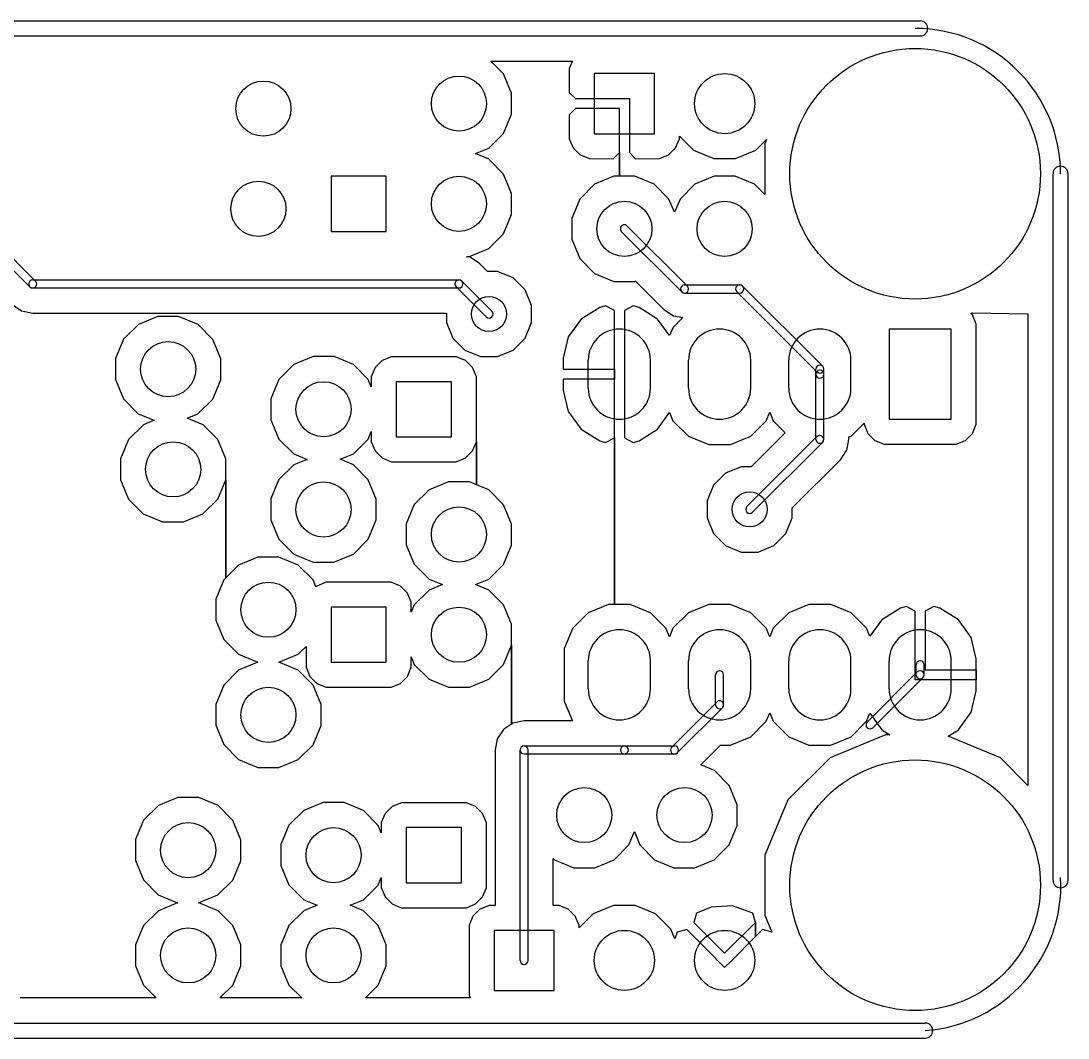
# Model space of a CAD drawing. Extents: x 62725 to 84225, y 46645 to 56795.
# Drawn here: x 73782 to 84225, y 46645 to 56795 of the extents above; entities that cross this region are included whole.
import ezdxf

# ---------------------------------------------------------------- set-up
doc = ezdxf.new("R2010")
doc.units = 0
doc.layers.add('BLACK', color=1, linetype='CONTINUOUS')

msp = doc.modelspace()

# ---------------------------------------------------------------- linework, layer by layer
at = {"layer": 'BLACK'}
for p, q in [((64350, 56795), (82750, 56795)), ((64350, 56645), (82750, 56645)), ((78595, 56267), (78467, 56395)), ((78467, 56395), (79282, 56395)), ((78595, 56267), (78467, 56395)), ((78467, 56395), (79282, 56395)), ((79282, 56395), (79251, 56320)), ((79282, 56395), (79251, 56320)), ((79251, 56320), (79251, 56221)), ((79251, 56320), (79251, 56221)), ((78675, 56074), (78595, 56267)), ((78675, 56074), (78595, 56267)), ((79251, 56221), (79250, 56082)), ((79251, 56221), (79250, 56082)), ((79500, 56270), (79500, 55670)), ((80100, 56270), (79500, 56270)), ((80100, 55670), (80100, 56270)), ((79250, 56082), (79312, 56020)), ((79250, 56082), (79312, 56020)), ((78675, 55865), (78675, 56074)), ((78675, 55865), (78675, 56074)), ((79312, 56020), (79700, 56020)), ((79312, 56020), (79700, 56020)), ((79700, 56020), (79750, 56020)), ((79700, 56020), (79750, 56020)), ((79750, 56020), (79850, 56020)), ((79750, 56020), (79850, 56020)), ((79850, 56020), (79850, 55920)), ((79850, 56020), (79850, 55920)), ((79312, 55920), (79250, 55858)), ((79312, 55920), (79250, 55858)), ((79750, 55920), (79312, 55920)), ((79750, 55920), (79312, 55920)), ((79750, 55482), (79750, 55920)), ((79750, 55482), (79750, 55920)), ((79850, 55920), (79850, 55870)), ((79850, 55920), (79850, 55870)), ((78595, 55672), (78675, 55865)), ((78595, 55672), (78675, 55865)), ((79250, 55858), (79251, 55719)), ((79250, 55858), (79251, 55719)), ((79850, 55870), (79850, 55482)), ((79850, 55870), (79850, 55482)), ((78447, 55525), (78595, 55672)), ((78447, 55525), (78595, 55672)), ((79251, 55719), (79251, 55620)), ((79251, 55719), (79251, 55620)), ((79500, 55670), (80100, 55670)), ((79251, 55620), (79289, 55529)), ((79251, 55620), (79289, 55529)), ((80311, 55529), (80349, 55620)), ((80311, 55529), (80349, 55620)), ((80349, 55620), (80349, 55645)), ((80349, 55645), (80489, 55505)), ((80349, 55620), (80349, 55645)), ((80349, 55645), (80489, 55505)), ((81111, 55505), (81218, 55613)), ((81111, 55505), (81218, 55613)), ((81201, 55570), (81200, 55063)), ((81201, 55570), (81200, 55063)), ((81218, 55613), (81201, 55570)), ((81218, 55613), (81201, 55570)), ((78314, 55471), (78447, 55525)), ((78314, 55471), (78447, 55525)), ((78448, 55415), (78314, 55471)), ((78448, 55415), (78314, 55471)), ((79289, 55529), (79359, 55459)), ((79289, 55529), (79359, 55459)), ((79359, 55459), (79451, 55421)), ((79359, 55459), (79451, 55421)), ((79688, 55420), (79750, 55482)), ((79688, 55420), (79750, 55482)), ((79750, 55245), (79750, 55482)), ((79750, 55482), (79750, 55245)), ((79750, 55245), (79750, 55482)), ((79750, 55482), (79750, 55245)), ((79850, 55482), (79912, 55420)), ((79850, 55482), (79912, 55420)), ((80149, 55421), (80241, 55459)), ((80149, 55421), (80241, 55459)), ((80241, 55459), (80311, 55529)), ((80241, 55459), (80311, 55529)), ((80489, 55505), (80691, 55421)), ((80489, 55505), (80691, 55421)), ((80909, 55421), (81111, 55505)), ((80909, 55421), (81111, 55505)), ((78595, 55267), (78448, 55415)), ((78595, 55267), (78448, 55415)), ((79451, 55421), (79688, 55420)), ((79451, 55421), (79688, 55420)), ((79912, 55420), (80149, 55421)), ((79912, 55420), (80149, 55421)), ((80691, 55421), (80909, 55421)), ((80691, 55421), (80909, 55421)), ((77425, 55245), (76875, 55245)), ((76875, 55245), (76875, 54695)), ((77425, 54695), (77425, 55245)), ((78675, 55074), (78595, 55267)), ((78675, 55074), (78595, 55267)), ((79696, 55245), (79503, 55165)), ((79696, 55245), (79503, 55165)), ((79750, 55245), (79696, 55245)), ((79750, 55245), (79696, 55245)), ((79905, 55245), (79750, 55245)), ((79905, 55245), (79750, 55245)), ((80098, 55165), (79905, 55245)), ((80098, 55165), (79905, 55245)), ((80696, 55245), (80503, 55165)), ((80696, 55245), (80503, 55165)), ((80905, 55245), (80696, 55245)), ((80905, 55245), (80696, 55245)), ((81098, 55165), (80905, 55245)), ((81098, 55165), (80905, 55245)), ((84075, 48220), (84075, 55270)), ((84225, 48220), (84225, 55270)), ((79503, 55165), (79355, 55018)), ((79503, 55165), (79355, 55018)), ((80245, 55017), (80098, 55165)), ((80245, 55017), (80098, 55165)), ((80503, 55165), (80355, 55018)), ((80503, 55165), (80355, 55018)), ((81200, 55063), (81098, 55165)), ((81200, 55063), (81098, 55165)), ((78675, 54865), (78675, 55074)), ((78675, 54865), (78675, 55074)), ((73928, 54199), (73179, 54948)), ((79355, 55018), (79275, 54825)), ((79355, 55018), (79275, 54825)), ((80299, 54885), (80245, 55017)), ((80299, 54885), (80245, 55017)), ((80355, 55018), (80299, 54885)), ((80355, 55018), (80299, 54885)), ((73871, 54142), (73122, 54891)), ((78595, 54672), (78675, 54865)), ((78595, 54672), (78675, 54865)), ((79275, 54825), (79275, 54616)), ((79275, 54825), (79275, 54616)), ((80428, 54148), (79828, 54748)), ((76875, 54695), (77425, 54695)), ((78447, 54525), (78595, 54672)), ((78447, 54525), (78595, 54672)), ((80372, 54092), (79772, 54692)), ((78254, 54445), (78447, 54525)), ((78254, 54445), (78447, 54525)), ((79275, 54616), (79355, 54423)), ((79275, 54616), (79355, 54423)), ((78261, 54438), (78225, 54445)), ((78225, 54445), (78254, 54445)), ((78261, 54438), (78225, 54445)), ((78225, 54445), (78254, 54445)), ((78355, 54375), (78261, 54438)), ((78355, 54375), (78261, 54438)), ((79355, 54423), (79502, 54275)), ((79355, 54423), (79502, 54275)), ((78435, 54295), (78355, 54375)), ((78435, 54295), (78355, 54375)), ((73900, 54210), (78150, 54210)), ((78535, 54295), (78435, 54295)), ((78535, 54295), (78435, 54295)), ((78691, 54230), (78535, 54295)), ((78691, 54230), (78535, 54295)), ((78811, 54110), (78691, 54230)), ((78811, 54110), (78691, 54230)), ((79502, 54275), (79695, 54195)), ((79502, 54275), (79695, 54195)), ((73900, 54130), (78150, 54130)), ((78422, 53842), (78122, 54142)), ((78478, 53898), (78178, 54198)), ((78875, 53954), (78811, 54110)), ((78875, 53954), (78811, 54110)), ((79695, 54195), (79904, 54195)), ((79695, 54195), (79904, 54195)), ((79904, 54195), (79911, 54199)), ((79904, 54195), (79911, 54199)), ((79911, 54199), (80195, 53915)), ((79911, 54199), (80195, 53915)), ((80400, 54160), (80950, 54160)), ((81778, 53349), (80979, 54148)), ((80400, 54080), (80950, 54080)), ((81721, 53292), (80922, 54091)), ((73695, 53965), (73789, 53902)), ((73695, 53965), (73789, 53902)), ((73789, 53902), (73900, 53880)), ((73789, 53902), (73900, 53880)), ((78875, 53785), (78875, 53954)), ((78875, 53785), (78875, 53954)), ((79554, 53935), (79368, 53820)), ((79554, 53935), (79368, 53820)), ((79613, 53952), (79554, 53935)), ((79613, 53952), (79554, 53935)), ((79700, 53905), (79613, 53952)), ((79700, 53905), (79613, 53952)), ((79700, 53320), (79700, 53905)), ((79700, 53320), (79700, 53905)), ((79887, 53952), (79800, 53905)), ((79887, 53952), (79800, 53905)), ((79800, 53905), (79800, 53370)), ((79800, 53905), (79800, 53370)), ((79946, 53935), (79887, 53952)), ((79946, 53935), (79887, 53952)), ((80132, 53820), (79946, 53935)), ((80132, 53820), (79946, 53935)), ((80195, 53915), (80289, 53852)), ((80195, 53915), (80289, 53852)), ((73900, 53880), (78025, 53880)), ((73900, 53880), (78025, 53880)), ((75146, 53845), (74953, 53765)), ((75146, 53845), (74953, 53765)), ((75355, 53845), (75146, 53845)), ((75355, 53845), (75146, 53845)), ((75548, 53765), (75355, 53845)), ((75548, 53765), (75355, 53845)), ((78025, 53880), (78025, 53786)), ((78025, 53880), (78025, 53786)), ((78025, 53786), (78089, 53630)), ((78025, 53786), (78089, 53630)), ((78810, 53629), (78875, 53785)), ((78810, 53629), (78875, 53785)), ((79368, 53820), (79240, 53643)), ((79368, 53820), (79240, 53643)), ((80251, 53655), (80132, 53820)), ((80251, 53655), (80132, 53820)), ((80384, 53834), (80285, 53734)), ((80384, 53834), (80285, 53734)), ((80289, 53852), (80384, 53834)), ((80289, 53852), (80384, 53834)), ((83255, 53877), (83269, 53883)), ((83255, 53877), (83269, 53883)), ((83271, 53861), (83255, 53877)), ((83271, 53861), (83255, 53877)), ((83269, 53883), (83825, 53872)), ((83269, 53883), (83825, 53872)), ((83309, 53769), (83271, 53861)), ((83309, 53769), (83271, 53861)), ((83825, 53872), (83825, 49166)), ((83825, 53872), (83825, 49166)), ((74953, 53765), (74805, 53618)), ((74953, 53765), (74805, 53618)), ((75695, 53617), (75548, 53765)), ((75695, 53617), (75548, 53765)), ((80285, 53734), (80251, 53655)), ((80285, 53734), (80251, 53655)), ((83060, 53720), (82440, 53720)), ((82440, 53720), (82440, 52820)), ((83060, 52820), (83060, 53720)), ((83309, 52869), (83309, 53769)), ((83309, 52869), (83309, 53769)), ((74805, 53618), (74725, 53425)), ((74805, 53618), (74725, 53425)), ((75775, 53424), (75695, 53617)), ((75775, 53424), (75695, 53617)), ((78089, 53630), (78209, 53510)), ((78089, 53630), (78209, 53510)), ((78690, 53509), (78810, 53629)), ((78690, 53509), (78810, 53629)), ((79240, 53643), (79190, 53430)), ((79240, 53643), (79190, 53430)), ((78209, 53510), (78365, 53445)), ((78209, 53510), (78365, 53445)), ((78534, 53445), (78690, 53509)), ((78534, 53445), (78690, 53509)), ((74725, 53425), (74725, 53216)), ((74725, 53425), (74725, 53216)), ((75775, 53215), (75775, 53424)), ((75775, 53215), (75775, 53424)), ((76503, 53365), (76355, 53218)), ((76503, 53365), (76355, 53218)), ((76696, 53445), (76503, 53365)), ((76696, 53445), (76503, 53365)), ((76905, 53445), (76696, 53445)), ((76905, 53445), (76696, 53445)), ((77098, 53365), (76905, 53445)), ((77098, 53365), (76905, 53445)), ((77245, 53217), (77098, 53365)), ((77245, 53217), (77098, 53365)), ((77384, 53406), (77314, 53336)), ((77384, 53406), (77314, 53336)), ((77476, 53444), (77384, 53406)), ((77476, 53444), (77384, 53406)), ((78026, 53444), (77476, 53444)), ((78026, 53444), (77476, 53444)), ((78125, 53444), (78026, 53444)), ((78125, 53444), (78026, 53444)), ((78216, 53406), (78125, 53444)), ((78216, 53406), (78125, 53444)), ((78286, 53336), (78216, 53406)), ((78286, 53336), (78216, 53406)), ((78365, 53445), (78534, 53445)), ((78365, 53445), (78534, 53445)), ((79190, 53430), (79190, 53320)), ((79190, 53430), (79190, 53320)), ((79440, 53130), (79440, 53410)), ((79800, 53370), (79800, 53320)), ((79800, 53370), (79800, 53320)), ((80060, 53130), (80060, 53410)), ((80440, 53130), (80440, 53410)), ((81060, 53130), (81060, 53410)), ((81440, 53130), (81440, 53410)), ((82060, 53130), (82060, 53410)), ((77314, 53336), (77276, 53245)), ((77314, 53336), (77276, 53245)), ((78324, 53244), (78286, 53336)), ((78324, 53244), (78286, 53336)), ((79190, 53320), (79700, 53320)), ((79190, 53320), (79700, 53320)), ((79700, 53220), (79700, 53320)), ((79700, 53320), (79700, 53220)), ((79700, 53220), (79700, 53320)), ((79700, 53320), (79700, 53220)), ((79800, 53320), (79800, 53220)), ((79800, 53320), (79800, 53220)), ((81710, 53270), (81710, 53320)), ((81710, 52620), (81710, 53270)), ((81790, 53270), (81790, 53320)), ((81790, 52620), (81790, 53270)), ((74725, 53216), (74805, 53023)), ((74725, 53216), (74805, 53023)), ((75695, 53022), (75775, 53215)), ((75695, 53022), (75775, 53215)), ((76355, 53218), (76275, 53025)), ((76355, 53218), (76275, 53025)), ((77276, 53143), (77245, 53217)), ((77276, 53143), (77245, 53217)), ((77276, 53245), (77276, 53146)), ((77276, 53245), (77276, 53146)), ((77525, 53195), (77525, 52645)), ((78075, 53195), (77525, 53195)), ((78075, 52645), (78075, 53195)), ((78324, 52694), (78324, 53244)), ((78324, 52694), (78324, 53244)), ((79700, 53220), (79190, 53220)), ((79190, 53220), (79190, 53110)), ((79700, 53220), (79190, 53220)), ((79190, 53220), (79190, 53110)), ((79700, 52635), (79700, 53220)), ((79700, 52635), (79700, 53220)), ((79800, 53220), (79800, 53170)), ((79800, 53220), (79800, 53170)), ((79800, 53170), (79800, 52635)), ((79800, 53170), (79800, 52635)), ((77276, 53146), (77276, 53143)), ((77276, 53146), (77276, 53143)), ((79190, 53110), (79240, 52897)), ((79190, 53110), (79240, 52897)), ((74805, 53023), (74952, 52875)), ((74805, 53023), (74952, 52875)), ((75547, 52875), (75695, 53022)), ((75547, 52875), (75695, 53022)), ((76275, 53025), (76275, 52816)), ((76275, 53025), (76275, 52816)), ((74952, 52875), (75110, 52810)), ((74952, 52875), (75110, 52810)), ((75439, 52831), (75547, 52875)), ((75439, 52831), (75547, 52875)), ((79240, 52897), (79368, 52720)), ((79240, 52897), (79368, 52720)), ((80132, 52720), (80251, 52886)), ((80132, 52720), (80251, 52886)), ((80251, 52886), (80285, 52806)), ((80251, 52886), (80285, 52806)), ((81215, 52806), (81250, 52891)), ((81215, 52806), (81250, 52891)), ((81250, 52891), (81285, 52806)), ((81250, 52891), (81285, 52806)), ((83309, 52770), (83309, 52869)), ((83309, 52770), (83309, 52869)), ((75003, 52765), (74855, 52618)), ((75003, 52765), (74855, 52618)), ((75110, 52810), (75003, 52765)), ((75110, 52810), (75003, 52765)), ((75598, 52765), (75439, 52831)), ((75598, 52765), (75439, 52831)), ((75745, 52617), (75598, 52765)), ((75745, 52617), (75598, 52765)), ((76275, 52816), (76355, 52623)), ((76275, 52816), (76355, 52623)), ((80285, 52806), (80439, 52652)), ((80285, 52806), (80439, 52652)), ((81061, 52652), (81215, 52806)), ((81061, 52652), (81215, 52806)), ((81285, 52806), (81405, 52686)), ((81285, 52806), (81405, 52686)), ((82061, 52652), (82191, 52782)), ((82061, 52652), (82191, 52782)), ((82191, 52782), (82191, 52771)), ((82191, 52782), (82191, 52771)), ((82191, 52771), (82229, 52679)), ((82191, 52771), (82229, 52679)), ((82440, 52820), (83060, 52820)), ((83271, 52679), (83309, 52770)), ((83271, 52679), (83309, 52770)), ((77245, 52622), (77276, 52697)), ((77245, 52622), (77276, 52697)), ((77276, 52697), (77276, 52596)), ((77276, 52697), (77276, 52596)), ((77525, 52645), (78075, 52645)), ((78324, 52595), (78324, 52694)), ((78324, 52595), (78324, 52694)), ((79368, 52720), (79554, 52605)), ((79368, 52720), (79554, 52605)), ((79613, 52588), (79700, 52635)), ((79613, 52588), (79700, 52635)), ((79700, 50972), (79700, 52635)), ((79700, 52635), (79700, 50972)), ((79700, 50972), (79700, 52635)), ((79700, 52635), (79700, 50972)), ((79800, 52635), (79887, 52588)), ((79800, 52635), (79887, 52588)), ((79946, 52605), (80132, 52720)), ((79946, 52605), (80132, 52720)), ((80439, 52652), (80641, 52568)), ((80439, 52652), (80641, 52568)), ((80859, 52568), (81061, 52652)), ((80859, 52568), (81061, 52652)), ((81721, 52648), (81022, 51949)), ((81405, 52686), (81065, 52345)), ((81405, 52686), (81065, 52345)), ((82040, 52644), (82061, 52652)), ((82040, 52644), (82061, 52652)), ((82040, 52620), (82040, 52644)), ((82040, 52620), (82040, 52644)), ((82229, 52679), (82299, 52609)), ((82229, 52679), (82299, 52609)), ((83201, 52609), (83271, 52679)), ((83201, 52609), (83271, 52679)), ((74855, 52618), (74775, 52425)), ((74855, 52618), (74775, 52425)), ((75825, 52424), (75745, 52617)), ((75825, 52424), (75745, 52617)), ((76355, 52623), (76502, 52475)), ((76355, 52623), (76502, 52475)), ((77097, 52475), (77245, 52622)), ((77097, 52475), (77245, 52622)), ((77276, 52596), (77314, 52504)), ((77276, 52596), (77314, 52504)), ((78286, 52504), (78324, 52595)), ((78286, 52504), (78324, 52595)), ((78324, 52167), (78324, 52595)), ((78324, 52595), (78324, 52167)), ((78324, 52167), (78324, 52595)), ((78324, 52595), (78324, 52167)), ((79554, 52605), (79613, 52588)), ((79554, 52605), (79613, 52588)), ((79887, 52588), (79946, 52605)), ((79887, 52588), (79946, 52605)), ((80641, 52568), (80859, 52568)), ((80641, 52568), (80859, 52568)), ((81778, 52591), (81079, 51892)), ((82018, 52509), (82039, 52619)), ((82018, 52509), (82039, 52619)), ((82039, 52619), (82040, 52620)), ((82039, 52619), (82040, 52620)), ((82299, 52609), (82390, 52571)), ((82299, 52609), (82390, 52571)), ((82390, 52571), (82489, 52571)), ((82390, 52571), (82489, 52571)), ((82489, 52571), (83109, 52571)), ((82489, 52571), (83109, 52571)), ((83109, 52571), (83201, 52609)), ((83109, 52571), (83201, 52609)), ((74775, 52425), (74775, 52216)), ((74775, 52425), (74775, 52216)), ((75825, 52215), (75825, 52424)), ((75825, 52215), (75825, 52424)), ((76502, 52475), (76635, 52420)), ((76502, 52475), (76635, 52420)), ((76964, 52421), (77097, 52475)), ((76964, 52421), (77097, 52475)), ((77314, 52504), (77384, 52434)), ((77314, 52504), (77384, 52434)), ((77384, 52434), (77475, 52396)), ((77384, 52434), (77475, 52396)), ((78124, 52396), (78216, 52434)), ((78124, 52396), (78216, 52434)), ((78216, 52434), (78286, 52504)), ((78216, 52434), (78286, 52504)), ((81955, 52415), (82017, 52508)), ((81955, 52415), (82017, 52508)), ((82017, 52508), (82018, 52509)), ((82017, 52508), (82018, 52509)), ((76503, 52365), (76355, 52218)), ((76503, 52365), (76355, 52218)), ((76635, 52420), (76503, 52365)), ((76635, 52420), (76503, 52365)), ((77098, 52365), (76964, 52421)), ((77098, 52365), (76964, 52421)), ((77245, 52217), (77098, 52365)), ((77245, 52217), (77098, 52365)), ((77475, 52396), (77574, 52396)), ((77475, 52396), (77574, 52396)), ((77574, 52396), (78124, 52396)), ((77574, 52396), (78124, 52396)), ((80966, 52345), (80810, 52281)), ((80966, 52345), (80810, 52281)), ((81065, 52345), (80966, 52345)), ((81065, 52345), (80966, 52345)), ((81475, 51935), (81954, 52414)), ((81475, 51935), (81954, 52414)), ((81954, 52414), (81954, 52415)), ((81954, 52415), (81955, 52415)), ((81954, 52414), (81954, 52415)), ((81954, 52415), (81955, 52415)), ((74775, 52216), (74855, 52023)), ((74775, 52216), (74855, 52023)), ((76355, 52218), (76275, 52025)), ((76355, 52218), (76275, 52025)), ((77325, 52024), (77245, 52217)), ((77325, 52024), (77245, 52217)), ((80810, 52281), (80690, 52161)), ((80810, 52281), (80690, 52161)), ((75745, 52022), (75825, 52215)), ((75745, 52022), (75825, 52215)), ((75825, 51238), (75825, 52215)), ((75825, 52215), (75825, 51238)), ((75825, 51238), (75825, 52215)), ((75825, 52215), (75825, 51238)), ((77853, 52115), (77705, 51968)), ((77853, 52115), (77705, 51968)), ((78046, 52195), (77853, 52115)), ((78046, 52195), (77853, 52115)), ((78255, 52195), (78046, 52195)), ((78255, 52195), (78046, 52195)), ((78324, 52167), (78255, 52195)), ((78324, 52167), (78255, 52195)), ((78448, 52115), (78324, 52167)), ((78448, 52115), (78324, 52167)), ((78595, 51967), (78448, 52115)), ((78595, 51967), (78448, 52115)), ((80690, 52161), (80625, 52005)), ((80690, 52161), (80625, 52005)), ((74855, 52023), (75002, 51875)), ((74855, 52023), (75002, 51875)), ((75597, 51875), (75745, 52022)), ((75597, 51875), (75745, 52022)), ((76275, 52025), (76275, 51816)), ((76275, 52025), (76275, 51816)), ((77325, 51815), (77325, 52024)), ((77325, 51815), (77325, 52024)), ((77705, 51968), (77625, 51775)), ((77705, 51968), (77625, 51775)), ((78675, 51774), (78595, 51967)), ((78675, 51774), (78595, 51967)), ((80625, 52005), (80625, 51836)), ((80625, 52005), (80625, 51836)), ((81475, 51835), (81475, 51935)), ((81475, 51835), (81475, 51935)), ((75002, 51875), (75195, 51795)), ((75002, 51875), (75195, 51795)), ((75404, 51795), (75597, 51875)), ((75404, 51795), (75597, 51875)), ((76275, 51816), (76355, 51623)), ((76275, 51816), (76355, 51623)), ((77245, 51622), (77325, 51815)), ((77245, 51622), (77325, 51815)), ((80625, 51836), (80689, 51680)), ((80625, 51836), (80689, 51680)), ((81410, 51679), (81475, 51835)), ((81410, 51679), (81475, 51835)), ((75195, 51795), (75404, 51795)), ((75195, 51795), (75404, 51795)), ((77625, 51775), (77625, 51566)), ((77625, 51775), (77625, 51566)), ((78675, 51565), (78675, 51774)), ((78675, 51565), (78675, 51774)), ((76355, 51623), (76502, 51475)), ((76355, 51623), (76502, 51475)), ((77097, 51475), (77245, 51622)), ((77097, 51475), (77245, 51622)), ((80689, 51680), (80809, 51560)), ((80689, 51680), (80809, 51560)), ((81290, 51559), (81410, 51679)), ((81290, 51559), (81410, 51679)), ((77625, 51566), (77705, 51373)), ((77625, 51566), (77705, 51373)), ((78595, 51372), (78675, 51565)), ((78595, 51372), (78675, 51565)), ((80809, 51560), (80965, 51495)), ((80809, 51560), (80965, 51495)), ((80965, 51495), (81134, 51495)), ((80965, 51495), (81134, 51495)), ((81134, 51495), (81290, 51559)), ((81134, 51495), (81290, 51559)), ((76146, 51445), (75953, 51365)), ((76146, 51445), (75953, 51365)), ((76355, 51445), (76146, 51445)), ((76355, 51445), (76146, 51445)), ((76548, 51365), (76355, 51445)), ((76548, 51365), (76355, 51445)), ((76502, 51475), (76695, 51395)), ((76502, 51475), (76695, 51395)), ((76695, 51395), (76904, 51395)), ((76695, 51395), (76904, 51395)), ((76904, 51395), (77097, 51475)), ((76904, 51395), (77097, 51475)), ((75953, 51365), (75825, 51238)), ((75953, 51365), (75825, 51238)), ((76695, 51217), (76548, 51365)), ((76695, 51217), (76548, 51365)), ((77705, 51373), (77852, 51225)), ((77705, 51373), (77852, 51225)), ((78447, 51225), (78595, 51372)), ((78447, 51225), (78595, 51372)), ((75805, 51218), (75725, 51025)), ((75805, 51218), (75725, 51025)), ((75825, 51238), (75805, 51218)), ((75825, 51238), (75805, 51218)), ((76724, 51147), (76695, 51217)), ((76724, 51147), (76695, 51217)), ((76826, 51194), (76734, 51156)), ((76826, 51194), (76734, 51156)), ((77376, 51194), (76826, 51194)), ((77376, 51194), (76826, 51194)), ((77475, 51194), (77376, 51194)), ((77475, 51194), (77376, 51194)), ((77566, 51156), (77475, 51194)), ((77566, 51156), (77475, 51194)), ((77852, 51225), (77985, 51170)), ((77852, 51225), (77985, 51170)), ((78314, 51171), (78447, 51225)), ((78314, 51171), (78447, 51225)), ((78448, 51115), (78314, 51171)), ((78448, 51115), (78314, 51171)), ((76734, 51156), (76724, 51147)), ((76734, 51156), (76724, 51147)), ((77636, 51086), (77566, 51156)), ((77636, 51086), (77566, 51156)), ((77674, 50994), (77636, 51086)), ((77674, 50994), (77636, 51086)), ((77853, 51115), (77705, 50968)), ((77853, 51115), (77705, 50968)), ((77985, 51170), (77853, 51115)), ((77985, 51170), (77853, 51115)), ((78595, 50967), (78448, 51115)), ((78595, 50967), (78448, 51115)), ((75725, 51025), (75725, 50816)), ((75725, 51025), (75725, 50816)), ((77674, 50894), (77674, 50994)), ((77674, 50894), (77674, 50994)), ((77705, 50968), (77674, 50894)), ((77705, 50968), (77674, 50894)), ((78675, 50774), (78595, 50967)), ((78675, 50774), (78595, 50967)), ((79641, 50972), (79439, 50888)), ((79641, 50972), (79439, 50888)), ((79700, 50972), (79641, 50972)), ((79700, 50972), (79641, 50972)), ((79859, 50972), (79700, 50972)), ((79859, 50972), (79700, 50972)), ((80061, 50888), (79859, 50972)), ((80061, 50888), (79859, 50972)), ((80641, 50972), (80439, 50888)), ((80641, 50972), (80439, 50888)), ((80859, 50972), (80641, 50972)), ((80859, 50972), (80641, 50972)), ((81061, 50888), (80859, 50972)), ((81061, 50888), (80859, 50972)), ((81641, 50972), (81439, 50888)), ((81641, 50972), (81439, 50888)), ((81859, 50972), (81641, 50972)), ((81859, 50972), (81641, 50972)), ((82061, 50888), (81859, 50972)), ((82061, 50888), (81859, 50972)), ((77425, 50945), (76875, 50945)), ((76875, 50945), (76875, 50395)), ((77425, 50395), (77425, 50945)), ((79439, 50888), (79285, 50734)), ((79439, 50888), (79285, 50734)), ((80215, 50734), (80061, 50888)), ((80215, 50734), (80061, 50888)), ((80439, 50888), (80285, 50734)), ((80439, 50888), (80285, 50734)), ((81215, 50734), (81061, 50888)), ((81215, 50734), (81061, 50888)), ((81439, 50888), (81285, 50734)), ((81439, 50888), (81285, 50734)), ((82215, 50734), (82061, 50888)), ((82215, 50734), (82061, 50888)), ((82554, 50935), (82368, 50820)), ((82554, 50935), (82368, 50820)), ((82613, 50952), (82554, 50935)), ((82613, 50952), (82554, 50935)), ((82700, 50905), (82613, 50952)), ((82700, 50905), (82613, 50952)), ((82700, 50370), (82700, 50905)), ((82700, 50370), (82700, 50905)), ((82887, 50952), (82800, 50905)), ((82887, 50952), (82800, 50905)), ((82800, 50905), (82800, 50320)), ((82800, 50905), (82800, 50320)), ((82946, 50935), (82887, 50952)), ((82946, 50935), (82887, 50952)), ((83132, 50820), (82946, 50935)), ((83132, 50820), (82946, 50935)), ((75725, 50816), (75805, 50623)), ((75725, 50816), (75805, 50623)), ((78675, 50565), (78675, 50774)), ((78675, 50565), (78675, 50774)), ((82368, 50820), (82248, 50655)), ((82368, 50820), (82248, 50655)), ((83260, 50643), (83132, 50820)), ((83260, 50643), (83132, 50820)), ((79285, 50734), (79201, 50532)), ((79285, 50734), (79201, 50532)), ((80250, 50650), (80215, 50734)), ((80250, 50650), (80215, 50734)), ((80285, 50734), (80250, 50650)), ((80285, 50734), (80250, 50650)), ((81250, 50650), (81215, 50734)), ((81250, 50650), (81215, 50734)), ((81285, 50734), (81250, 50650)), ((81285, 50734), (81250, 50650)), ((82248, 50655), (82215, 50734)), ((82248, 50655), (82215, 50734)), ((75805, 50623), (75952, 50475)), ((75805, 50623), (75952, 50475)), ((76547, 50475), (76626, 50554)), ((76547, 50475), (76626, 50554)), ((76626, 50554), (76626, 50346)), ((76626, 50554), (76626, 50346)), ((78595, 50372), (78675, 50565)), ((78595, 50372), (78675, 50565)), ((78675, 49779), (78675, 50565)), ((78675, 50565), (78675, 49779)), ((78675, 49779), (78675, 50565)), ((78675, 50565), (78675, 49779)), ((83310, 50430), (83260, 50643)), ((83310, 50430), (83260, 50643)), ((75952, 50475), (76145, 50395)), ((75952, 50475), (76145, 50395)), ((76354, 50395), (76547, 50475)), ((76354, 50395), (76547, 50475)), ((77674, 50444), (77674, 50448)), ((77674, 50448), (77705, 50373)), ((77674, 50444), (77674, 50448)), ((77674, 50448), (77705, 50373)), ((77674, 50345), (77674, 50444)), ((77674, 50345), (77674, 50444)), ((79201, 50532), (79201, 50314)), ((79201, 50532), (79201, 50314)), ((76145, 50395), (75953, 50315)), ((76145, 50395), (75953, 50315)), ((76355, 50395), (76354, 50395)), ((76355, 50395), (76354, 50395)), ((76548, 50315), (76355, 50395)), ((76548, 50315), (76355, 50395)), ((76626, 50346), (76664, 50254)), ((76626, 50346), (76664, 50254)), ((76875, 50395), (77425, 50395)), ((77636, 50254), (77674, 50345)), ((77636, 50254), (77674, 50345)), ((77705, 50373), (77852, 50225)), ((77705, 50373), (77852, 50225)), ((78447, 50225), (78595, 50372)), ((78447, 50225), (78595, 50372)), ((79440, 50130), (79440, 50410)), ((80060, 50130), (80060, 50410)), ((80440, 50130), (80440, 50410)), ((81060, 50130), (81060, 50410)), ((81440, 50130), (81440, 50410)), ((82060, 50130), (82060, 50410)), ((82440, 50130), (82440, 50410)), ((82700, 50320), (82700, 50370)), ((82700, 50320), (82700, 50370)), ((82710, 50270), (82710, 50370)), ((82790, 50270), (82790, 50370)), ((83060, 50130), (83060, 50410)), ((83310, 50320), (83310, 50430)), ((83310, 50320), (83310, 50430)), ((75953, 50315), (75805, 50168)), ((75953, 50315), (75805, 50168)), ((76695, 50167), (76548, 50315)), ((76695, 50167), (76548, 50315)), ((76664, 50254), (76734, 50184)), ((76664, 50254), (76734, 50184)), ((77566, 50184), (77636, 50254)), ((77566, 50184), (77636, 50254)), ((79201, 50314), (79201, 50008)), ((79201, 50314), (79201, 50008)), ((80710, 49970), (80710, 50270)), ((80790, 49970), (80790, 50270)), ((82721, 50298), (82222, 49799)), ((82778, 50241), (82279, 49742)), ((82700, 50220), (82700, 50320)), ((82700, 50220), (82700, 50320)), ((82800, 50320), (83310, 50320)), ((82800, 50320), (83310, 50320)), ((83310, 50220), (83310, 50320)), ((83310, 50320), (83310, 50220)), ((83310, 50220), (83310, 50320)), ((83310, 50320), (83310, 50220)), ((75805, 50168), (75725, 49975)), ((75805, 50168), (75725, 49975)), ((76775, 49974), (76695, 50167)), ((76775, 49974), (76695, 50167)), ((76734, 50184), (76825, 50146)), ((76734, 50184), (76825, 50146)), ((76825, 50146), (76924, 50146)), ((76825, 50146), (76924, 50146)), ((76924, 50146), (77474, 50146)), ((76924, 50146), (77474, 50146)), ((77474, 50146), (77566, 50184)), ((77474, 50146), (77566, 50184)), ((77852, 50225), (78045, 50145)), ((77852, 50225), (78045, 50145)), ((78045, 50145), (78254, 50145)), ((78045, 50145), (78254, 50145)), ((78254, 50145), (78447, 50225)), ((78254, 50145), (78447, 50225)), ((82800, 50220), (82700, 50220)), ((82800, 50220), (82700, 50220)), ((82850, 50220), (82800, 50220)), ((82850, 50220), (82800, 50220)), ((83310, 50220), (82850, 50220)), ((83310, 50220), (82850, 50220)), ((83310, 50110), (83310, 50220)), ((83310, 50110), (83310, 50220)), ((83260, 49897), (83310, 50110)), ((83260, 49897), (83310, 50110)), ((75725, 49975), (75725, 49766)), ((75725, 49975), (75725, 49766)), ((76775, 49765), (76775, 49974)), ((76775, 49765), (76775, 49974)), ((79201, 50008), (79283, 49810)), ((79201, 50008), (79283, 49810)), ((80272, 49548), (80722, 49998)), ((80328, 49492), (80778, 49942)), ((81215, 49806), (81250, 49891)), ((81215, 49806), (81250, 49891)), ((81250, 49891), (81285, 49806)), ((81250, 49891), (81285, 49806)), ((82215, 49806), (82248, 49886)), ((82215, 49806), (82248, 49886)), ((82248, 49886), (82368, 49720)), ((82248, 49886), (82368, 49720)), ((83132, 49720), (83260, 49897)), ((83132, 49720), (83260, 49897)), ((75725, 49766), (75805, 49573)), ((75725, 49766), (75805, 49573)), ((76695, 49572), (76775, 49765)), ((76695, 49572), (76775, 49765)), ((78595, 49725), (78532, 49631)), ((78595, 49725), (78532, 49631)), ((78675, 49779), (78595, 49725)), ((78675, 49779), (78595, 49725)), ((78689, 49788), (78675, 49779)), ((78689, 49788), (78675, 49779)), ((78800, 49810), (78689, 49788)), ((78800, 49810), (78689, 49788)), ((79283, 49810), (78800, 49810)), ((79283, 49810), (78800, 49810)), ((81061, 49652), (81215, 49806)), ((81061, 49652), (81215, 49806)), ((81285, 49806), (81439, 49652)), ((81285, 49806), (81439, 49652)), ((82061, 49652), (82215, 49806)), ((82061, 49652), (82215, 49806)), ((82368, 49720), (82448, 49670)), ((82368, 49720), (82448, 49670)), ((83029, 49657), (83132, 49720)), ((83029, 49657), (83132, 49720)), ((78532, 49631), (78510, 49520)), ((78532, 49631), (78510, 49520)), ((80859, 49568), (81061, 49652)), ((80859, 49568), (81061, 49652)), ((81439, 49652), (81641, 49568)), ((81439, 49652), (81641, 49568)), ((82403, 49670), (81852, 49442)), ((82403, 49670), (81852, 49442)), ((81859, 49568), (82061, 49652)), ((81859, 49568), (82061, 49652)), ((82448, 49670), (82403, 49670)), ((82448, 49670), (82403, 49670)), ((83551, 49441), (83029, 49657)), ((83551, 49441), (83029, 49657)), ((75805, 49573), (75952, 49425)), ((75805, 49573), (75952, 49425)), ((76547, 49425), (76695, 49572)), ((76547, 49425), (76695, 49572)), ((78510, 49520), (78510, 47969)), ((78510, 49520), (78510, 47969)), ((78760, 47420), (78760, 49520)), ((78800, 49560), (79800, 49560)), ((78840, 47420), (78840, 49520)), ((79800, 49560), (80300, 49560)), ((80561, 49372), (80758, 49568)), ((80561, 49372), (80758, 49568)), ((80758, 49568), (80859, 49568)), ((80758, 49568), (80859, 49568)), ((81641, 49568), (81859, 49568)), ((81641, 49568), (81859, 49568)), ((75952, 49425), (76145, 49345)), ((75952, 49425), (76145, 49345)), ((76354, 49345), (76547, 49425)), ((76354, 49345), (76547, 49425)), ((78800, 49480), (79800, 49480)), ((79800, 49480), (80300, 49480)), ((81852, 49442), (81429, 49021)), ((81852, 49442), (81429, 49021)), ((83825, 49166), (83551, 49441)), ((83825, 49166), (83551, 49441)), ((76145, 49345), (76354, 49345)), ((76145, 49345), (76354, 49345)), ((80698, 49315), (80561, 49372)), ((80698, 49315), (80561, 49372)), ((80845, 49167), (80698, 49315)), ((80845, 49167), (80698, 49315)), ((80925, 48974), (80845, 49167)), ((80925, 48974), (80845, 49167)), ((75346, 49045), (75153, 48965)), ((75346, 49045), (75153, 48965)), ((75555, 49045), (75346, 49045)), ((75555, 49045), (75346, 49045)), ((75748, 48965), (75555, 49045)), ((75748, 48965), (75555, 49045)), ((76796, 48995), (76603, 48915)), ((76796, 48995), (76603, 48915)), ((77005, 48995), (76796, 48995)), ((77005, 48995), (76796, 48995)), ((77198, 48915), (77005, 48995)), ((77198, 48915), (77005, 48995)), ((77576, 48994), (77484, 48956)), ((77576, 48994), (77484, 48956)), ((78126, 48994), (77576, 48994)), ((78126, 48994), (77576, 48994)), ((78225, 48994), (78126, 48994)), ((78225, 48994), (78126, 48994)), ((78316, 48956), (78225, 48994)), ((78316, 48956), (78225, 48994)), ((81429, 49021), (81201, 48470)), ((81429, 49021), (81201, 48470)), ((75153, 48965), (75005, 48818)), ((75153, 48965), (75005, 48818)), ((75895, 48817), (75748, 48965)), ((75895, 48817), (75748, 48965)), ((76603, 48915), (76455, 48768)), ((76603, 48915), (76455, 48768)), ((77345, 48767), (77198, 48915)), ((77345, 48767), (77198, 48915)), ((77414, 48886), (77376, 48795)), ((77414, 48886), (77376, 48795)), ((77484, 48956), (77414, 48886)), ((77484, 48956), (77414, 48886)), ((78386, 48886), (78316, 48956)), ((78386, 48886), (78316, 48956)), ((78424, 48794), (78386, 48886)), ((78424, 48794), (78386, 48886)), ((80925, 48765), (80925, 48974)), ((80925, 48765), (80925, 48974)), ((75005, 48818), (74925, 48625)), ((75005, 48818), (74925, 48625)), ((75975, 48624), (75895, 48817)), ((75975, 48624), (75895, 48817)), ((77376, 48795), (77376, 48696)), ((77376, 48795), (77376, 48696)), ((78424, 48244), (78424, 48794)), ((78424, 48244), (78424, 48794)), ((76455, 48768), (76375, 48575)), ((76455, 48768), (76375, 48575)), ((77376, 48693), (77345, 48767)), ((77376, 48693), (77345, 48767)), ((77376, 48696), (77376, 48693)), ((77376, 48696), (77376, 48693)), ((77625, 48745), (77625, 48195)), ((78175, 48745), (77625, 48745)), ((78175, 48195), (78175, 48745)), ((79845, 48572), (79900, 48706)), ((79845, 48572), (79900, 48706)), ((79900, 48706), (79955, 48573)), ((79900, 48706), (79955, 48573)), ((80845, 48572), (80925, 48765)), ((80845, 48572), (80925, 48765)), ((74925, 48625), (74925, 48416)), ((74925, 48625), (74925, 48416)), ((75975, 48415), (75975, 48624)), ((75975, 48415), (75975, 48624)), ((76375, 48575), (76375, 48366)), ((76375, 48575), (76375, 48366)), ((79697, 48425), (79845, 48572)), ((79697, 48425), (79845, 48572)), ((79955, 48573), (80102, 48425)), ((79955, 48573), (80102, 48425)), ((80697, 48425), (80845, 48572)), ((80697, 48425), (80845, 48572)), ((81201, 48470), (81200, 47873)), ((81201, 48470), (81200, 47873)), ((74925, 48416), (75005, 48223)), ((74925, 48416), (75005, 48223)), ((75895, 48222), (75975, 48415)), ((75895, 48222), (75975, 48415)), ((76375, 48366), (76455, 48173)), ((76375, 48366), (76455, 48173)), ((79090, 47969), (79090, 48438)), ((79090, 48438), (79102, 48425)), ((79090, 47969), (79090, 48438)), ((79090, 48438), (79102, 48425)), ((79102, 48425), (79295, 48345)), ((79102, 48425), (79295, 48345)), ((79504, 48345), (79697, 48425)), ((79504, 48345), (79697, 48425)), ((80102, 48425), (80295, 48345)), ((80102, 48425), (80295, 48345)), ((80504, 48345), (80697, 48425)), ((80504, 48345), (80697, 48425)), ((77345, 48172), (77376, 48247)), ((77345, 48172), (77376, 48247)), ((77376, 48247), (77376, 48146)), ((77376, 48247), (77376, 48146)), ((79295, 48345), (79504, 48345)), ((79295, 48345), (79504, 48345)), ((80295, 48345), (80504, 48345)), ((80295, 48345), (80504, 48345)), ((75005, 48223), (75152, 48075)), ((75005, 48223), (75152, 48075)), ((75747, 48075), (75895, 48222)), ((75747, 48075), (75895, 48222)), ((76455, 48173), (76602, 48025)), ((76455, 48173), (76602, 48025)), ((77197, 48025), (77345, 48172)), ((77197, 48025), (77345, 48172)), ((77376, 48146), (77414, 48054)), ((77376, 48146), (77414, 48054)), ((77625, 48195), (78175, 48195)), ((78386, 48054), (78424, 48145)), ((78386, 48054), (78424, 48145)), ((78424, 48145), (78424, 48244)), ((78424, 48145), (78424, 48244)), ((75152, 48075), (75345, 47995)), ((75152, 48075), (75345, 47995)), ((75554, 47995), (75747, 48075)), ((75554, 47995), (75747, 48075)), ((77414, 48054), (77484, 47984)), ((77414, 48054), (77484, 47984)), ((78316, 47984), (78386, 48054)), ((78316, 47984), (78386, 48054)), ((75345, 47995), (75153, 47915)), ((75345, 47995), (75153, 47915)), ((75555, 47995), (75554, 47995)), ((75555, 47995), (75554, 47995)), ((75748, 47915), (75555, 47995)), ((75748, 47915), (75555, 47995)), ((76602, 48025), (76735, 47970)), ((76602, 48025), (76735, 47970)), ((76735, 47970), (76603, 47915)), ((76735, 47970), (76603, 47915)), ((77064, 47971), (77197, 48025)), ((77064, 47971), (77197, 48025)), ((77198, 47915), (77064, 47971)), ((77198, 47915), (77064, 47971)), ((77484, 47984), (77575, 47946)), ((77484, 47984), (77575, 47946)), ((77575, 47946), (77674, 47946)), ((77575, 47946), (77674, 47946)), ((77674, 47946), (78224, 47946)), ((77674, 47946), (78224, 47946)), ((78224, 47946), (78316, 47984)), ((78224, 47946), (78316, 47984)), ((78451, 47969), (78359, 47931)), ((78451, 47969), (78359, 47931)), ((78510, 47969), (78451, 47969)), ((78510, 47969), (78451, 47969)), ((79150, 47969), (79090, 47969)), ((79150, 47969), (79090, 47969)), ((79241, 47931), (79150, 47969)), ((79241, 47931), (79150, 47969)), ((79691, 47969), (79489, 47885)), ((79691, 47969), (79489, 47885)), ((79909, 47969), (79691, 47969)), ((79909, 47969), (79691, 47969)), ((80111, 47885), (79909, 47969)), ((80111, 47885), (79909, 47969)), ((80666, 47952), (80519, 47892)), ((80666, 47952), (80519, 47892)), ((80879, 47963), (80666, 47952)), ((80879, 47963), (80666, 47952)), ((81081, 47892), (80879, 47963)), ((81081, 47892), (80879, 47963)), ((75153, 47915), (75005, 47768)), ((75153, 47915), (75005, 47768)), ((75895, 47767), (75748, 47915)), ((75895, 47767), (75748, 47915)), ((76603, 47915), (76455, 47768)), ((76603, 47915), (76455, 47768)), ((77345, 47767), (77198, 47915)), ((77345, 47767), (77198, 47915)), ((78289, 47861), (78251, 47770)), ((78289, 47861), (78251, 47770)), ((78359, 47931), (78289, 47861)), ((78359, 47931), (78289, 47861)), ((79311, 47861), (79241, 47931)), ((79311, 47861), (79241, 47931)), ((79349, 47769), (79311, 47861)), ((79349, 47769), (79311, 47861)), ((79489, 47885), (79349, 47745)), ((79489, 47885), (79349, 47745)), ((80265, 47731), (80111, 47885)), ((80265, 47731), (80111, 47885)), ((80519, 47892), (80492, 47798)), ((80519, 47892), (80492, 47798)), ((81108, 47798), (81081, 47892)), ((81108, 47798), (81081, 47892)), ((81200, 47873), (81271, 47702)), ((81200, 47873), (81271, 47702)), ((75005, 47768), (74925, 47575)), ((75005, 47768), (74925, 47575)), ((75975, 47574), (75895, 47767)), ((75975, 47574), (75895, 47767)), ((76455, 47768), (76375, 47575)), ((76455, 47768), (76375, 47575)), ((77425, 47574), (77345, 47767)), ((77425, 47574), (77345, 47767)), ((78251, 47770), (78251, 47671)), ((78251, 47770), (78251, 47671)), ((79349, 47745), (79349, 47769)), ((79349, 47745), (79349, 47769)), ((80304, 47636), (80265, 47731)), ((80304, 47636), (80265, 47731)), ((80422, 47728), (80328, 47701)), ((80422, 47728), (80328, 47701)), ((80694, 47455), (80422, 47728)), ((80694, 47455), (80422, 47728)), ((80492, 47798), (80800, 47491)), ((80492, 47798), (80800, 47491)), ((80800, 47491), (81108, 47798)), ((80800, 47491), (81108, 47798)), ((81108, 47658), (81108, 47798)), ((81108, 47798), (81108, 47658)), ((81108, 47658), (81108, 47798)), ((81108, 47798), (81108, 47658)), ((81178, 47728), (81108, 47658)), ((81178, 47728), (81108, 47658)), ((81271, 47702), (81178, 47728)), ((81271, 47702), (81178, 47728)), ((78251, 47671), (78251, 47071)), ((78251, 47671), (78251, 47071)), ((78500, 47720), (78500, 47120)), ((79100, 47720), (78500, 47720)), ((79100, 47120), (79100, 47720)), ((80328, 47701), (80304, 47636)), ((80328, 47701), (80304, 47636)), ((81108, 47658), (80871, 47420)), ((81108, 47658), (80871, 47420)), ((74925, 47575), (74925, 47366)), ((74925, 47575), (74925, 47366)), ((75975, 47365), (75975, 47574)), ((75975, 47365), (75975, 47574)), ((76375, 47575), (76375, 47366)), ((76375, 47575), (76375, 47366)), ((77425, 47365), (77425, 47574)), ((77425, 47365), (77425, 47574)), ((80729, 47420), (80694, 47455)), ((80729, 47420), (80694, 47455)), ((80800, 47349), (80729, 47420)), ((80800, 47349), (80729, 47420)), ((80871, 47420), (80800, 47349)), ((80871, 47420), (80800, 47349)), ((74925, 47366), (75005, 47173)), ((74925, 47366), (75005, 47173)), ((75895, 47172), (75975, 47365)), ((75895, 47172), (75975, 47365)), ((76375, 47366), (76455, 47173)), ((76375, 47366), (76455, 47173)), ((77345, 47172), (77425, 47365)), ((77345, 47172), (77425, 47365)), ((75005, 47173), (75132, 47045)), ((75005, 47173), (75132, 47045)), ((75767, 47045), (75895, 47172)), ((75767, 47045), (75895, 47172)), ((76455, 47173), (76582, 47045)), ((76455, 47173), (76582, 47045)), ((77217, 47045), (77345, 47172)), ((77217, 47045), (77345, 47172)), ((78500, 47120), (79100, 47120)), ((75132, 47045), (73775, 47045)), ((75132, 47045), (73775, 47045)), ((76582, 47045), (75767, 47045)), ((76582, 47045), (75767, 47045)), ((78261, 47045), (77217, 47045)), ((78261, 47045), (77217, 47045)), ((78251, 47071), (78261, 47045)), ((78251, 47071), (78261, 47045)), ((63050, 46795), (82800, 46795)), ((63050, 46645), (82800, 46645))]:
    msp.add_line(p, q, dxfattribs=at)
for centre, radius in [((82700, 55270), 1250), ((76200, 55920), 275), ((78150, 55970), 275), ((80800, 55970), 300), ((78150, 54970), 275), ((76150, 54920), 275), ((79800, 54720), 275), ((80800, 54720), 275), ((78450, 53870), 175), ((75250, 53320), 275), ((76800, 52920), 275), ((75300, 52320), 275), ((76800, 51920), 275), ((81050, 51920), 175), ((78150, 51670), 275), ((76250, 50920), 275), ((78150, 50670), 275), ((76250, 49870), 275), ((82700, 48170), 1250), ((79400, 48870), 275), ((80400, 48870), 275), ((75450, 48520), 275), ((76900, 48470), 275), ((75450, 47470), 275), ((76900, 47470), 275), ((79800, 47420), 300), ((80800, 47420), 300)]:
    msp.add_circle(centre, radius, dxfattribs=at)
for centre, radius, start, end in [((82700, 55270), 1450, 0, 90), ((82750, 56720), 75, 270, 450), ((84150, 55270), 75, 360, 540), ((79800, 54720), 40, 405, 585), ((73900, 54170), 40, 90, 270), ((78150, 54170), 40, 405, 585), ((78150, 54170), 40, 270, 450), ((73900, 54170), 40, 225, 405), ((80400, 54120), 40, 90, 270), ((80400, 54120), 40, 225, 405), ((80950, 54120), 40, 405, 585), ((80950, 54120), 40, 270, 450), ((78450, 53870), 40, 225, 405), ((79750, 53410), 310, 360, 540), ((80750, 53410), 310, 360, 540), ((81750, 53410), 310, 360, 540), ((81750, 53320), 40, 360, 540), ((81750, 53270), 40, 360, 540), ((81750, 53270), 40, 180, 360), ((81750, 53320), 40, 225, 405), ((79750, 53130), 310, 180, 360), ((80750, 53130), 310, 180, 360), ((81750, 53130), 310, 180, 360), ((81749, 52619), 40, -45, 135), ((81750, 52620), 40, 180, 360), ((81051, 51921), 40, 135, 315), ((79750, 50410), 310, 360, 540), ((80750, 50410), 310, 360, 540), ((81750, 50410), 310, 360, 540), ((82750, 50410), 310, 360, 540), ((82750, 50370), 40, 360, 540), ((80750, 50270), 40, 360, 540), ((82750, 50270), 40, 180, 360), ((82750, 50270), 40, -45, 135), ((79750, 50130), 310, 180, 360), ((80750, 50130), 310, 180, 360), ((81750, 50130), 310, 180, 360), ((82750, 50130), 310, 180, 360), ((80750, 49970), 40, 180, 360), ((80750, 49970), 40, 315, 495), ((82250, 49770), 40, 135, 315), ((78800, 49520), 40, 360, 540), ((78800, 49520), 40, 90, 270), ((79800, 49520), 40, 90, 270), ((79800, 49520), 40, 270, 450), ((80300, 49520), 40, 135, 315), ((80300, 49520), 40, 270, 450), ((82700, 48170), 1453, -86, 3), ((84150, 48220), 75, 180, 360), ((78800, 47420), 40, 180, 360), ((82800, 46720), 75, 270, 450)]:
    msp.add_arc(centre, radius, start, end, dxfattribs=at)

doc.saveas('drawing.dxf')
